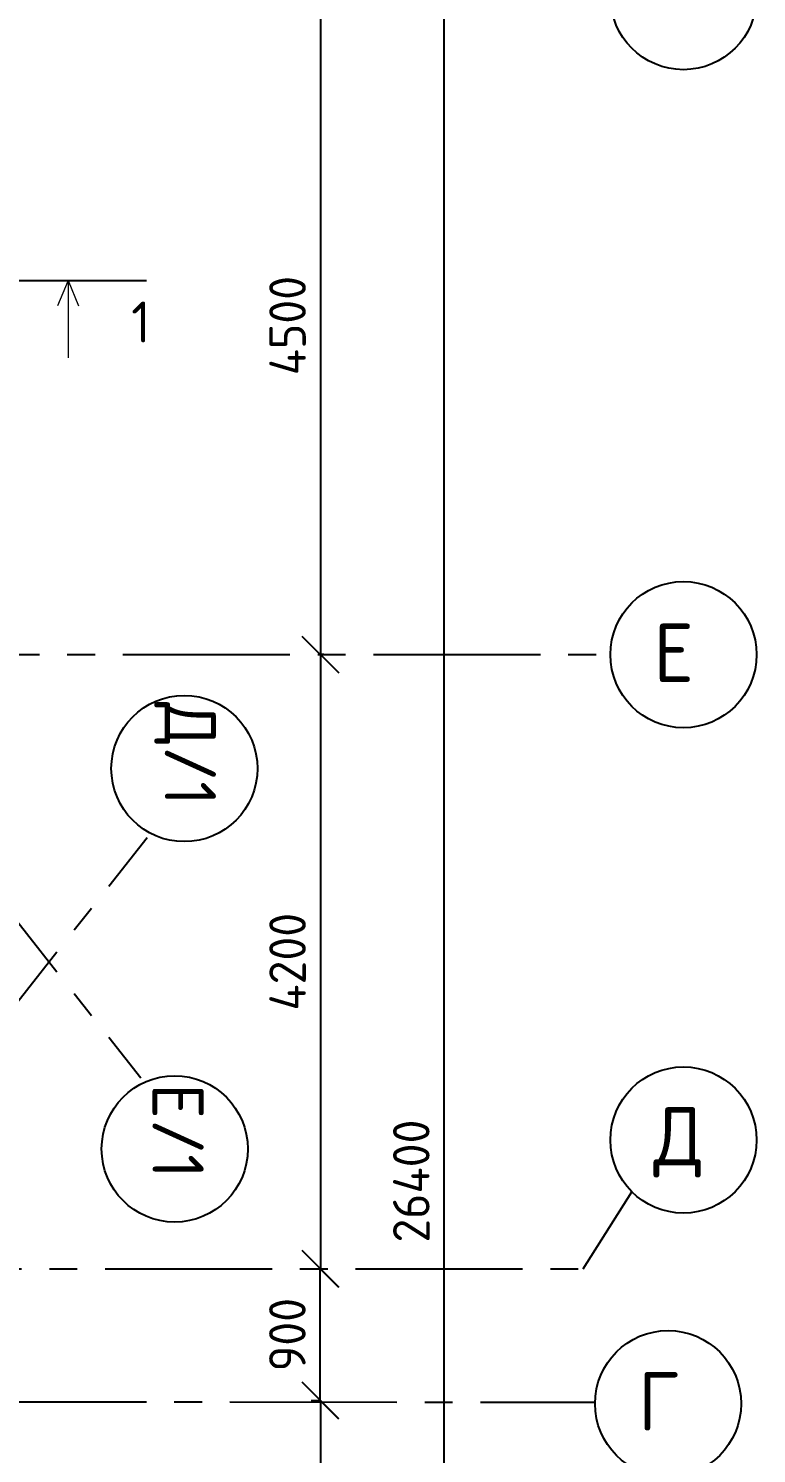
# Model space of a CAD drawing. Header units: millimetres. Extents: x -257254 to 390979, y -202328 to 355504.
# Drawn here: x 385745 to 390728, y -122793 to -113048 of the extents above; entities that cross this region are included whole.
import ezdxf

# ---------------------------------------------------------------- set-up
doc = ezdxf.new("R2010")
doc.units = ezdxf.units.MM
doc.linetypes.add('CENTER2', pattern=[28.575, 19.05, -3.175, 3.175, -3.175])
doc.layers.get('0').update_dxf_attribs({"lineweight": 25})
doc.layers.add('оси', color=1, linetype='CENTER2')
doc.layers.add('разрез', color=40, linetype='Continuous')
doc.layers.add('покрытия', color=6, linetype='Continuous', lineweight=18)
doc.styles.get("Standard").update_dxf_attribs({"font": 'GOST_Common.ttf'})
doc.dimstyles.new('ISO-25', dxfattribs={"dimtxt": 250, "dimasz": 250, "dimexe": 1.25, "dimexo": 0.625, "dimgap": 100, "dimtad": 1, "dimdec": 0, "dimtxsty": 'Standard', "dimblk": 'OBLIQUE', "dimcen": 2.5, "dimadec": 0, "dimazin": 0, "dimtfac": 1, "dimtdec": 0, "dimtmove": 0, "dimatfit": 3, "dimfxl": 1, "dimarcsym": 0})

# ---------------------------------------------------------------- blocks, each defined once
blk = doc.blocks.new('_Oblique')
at = {"color": 0, "linetype": 'ByBlock', "lineweight": -2}
blk.add_line((-0.5, -0.5), (0.5, 0.5), dxfattribs=at)
blk = doc.blocks.new('*D355')
at = {"color": 0, "lineweight": -2, "ltscale": 50, "transparency": 16777216}
for p, q in [((387743.2, -112830.1), (387743.2, -117330.1)), ((387743.8, -112830.1), (387744.5, -112830.1)), ((387765.8, -117330.1), (387742, -117330.1))]:
    blk.add_line(p, q, dxfattribs=at)
at = {"color": 0, "lineweight": -2, "ltscale": 50, "transparency": 16777216, "xscale": 250, "yscale": 250, "zscale": 250}
for p, rotation in [((387743.2, -112830.1), 90), ((387743.2, -117330.1), 270)]:
    blk.add_blockref('_Oblique', p, dxfattribs=dict(at, rotation=rotation))
at = {"color": 0, "ltscale": 50, "transparency": 16777216, "insert": (387518.2, -115080.1), "char_height": 250, "attachment_point": 5, "rotation": 90}
blk.add_mtext('4500', dxfattribs=at)
blk = doc.blocks.new('*D356')
at = {"color": 0, "lineweight": -2, "ltscale": 50, "transparency": 16777216}
for p, q in [((387765.8, -117330.1), (387742, -117330.1)), ((387743.2, -117330.1), (387743.2, -121530.1)), ((387743.8, -121530.1), (387744.5, -121530.1))]:
    blk.add_line(p, q, dxfattribs=at)
at = {"color": 0, "lineweight": -2, "ltscale": 50, "transparency": 16777216, "xscale": 250, "yscale": 250, "zscale": 250}
for p, rotation in [((387743.2, -117330.1), 90), ((387743.2, -121530.1), 270)]:
    blk.add_blockref('_Oblique', p, dxfattribs=dict(at, rotation=rotation))
at = {"color": 0, "ltscale": 50, "transparency": 16777216, "insert": (387518.2, -119430.1), "char_height": 250, "attachment_point": 5, "rotation": 90}
blk.add_mtext('4200', dxfattribs=at)
blk = doc.blocks.new('*D357')
at = {"color": 0, "lineweight": -2, "ltscale": 50, "transparency": 16777216}
for p, q in [((387678.6, -122430.1), (387744.5, -122430.1)), ((387743.2, -122430.1), (387743.2, -125730.1)), ((387743.8, -125730.1), (387744.5, -125730.1))]:
    blk.add_line(p, q, dxfattribs=at)
at = {"color": 0, "lineweight": -2, "ltscale": 50, "transparency": 16777216, "xscale": 250, "yscale": 250, "zscale": 250}
for p, rotation in [((387743.2, -122430.1), 90), ((387743.2, -125730.1), 270)]:
    blk.add_blockref('_Oblique', p, dxfattribs=dict(at, rotation=rotation))
at = {"color": 0, "ltscale": 50, "transparency": 16777216, "insert": (387518.2, -124080.1), "char_height": 250, "attachment_point": 5, "rotation": 90}
blk.add_mtext('3300', dxfattribs=at)
blk = doc.blocks.new('*D366')
at = {"color": 0, "lineweight": -2, "ltscale": 50, "transparency": 16777216}
for p, q in [((387742.6, -121530.1), (387740.7, -121530.1)), ((387742, -122430.1), (387742, -121530.1)), ((387742.6, -122430.1), (387740.7, -122430.1))]:
    blk.add_line(p, q, dxfattribs=at)
at = {"color": 0, "lineweight": -2, "ltscale": 50, "transparency": 16777216, "xscale": 250, "yscale": 250, "zscale": 250}
for p, rotation in [((387742, -121530.1), 90), ((387742, -122430.1), 270)]:
    blk.add_blockref('_Oblique', p, dxfattribs=dict(at, rotation=rotation))
at = {"color": 0, "ltscale": 50, "transparency": 16777216, "insert": (387517, -121980.1), "char_height": 250, "attachment_point": 5, "rotation": 90}
blk.add_mtext('900', dxfattribs=at)
blk = doc.blocks.new('*D374')
at = {"color": 0, "lineweight": -2, "transparency": 16777216}
for p, q in [((388590, -134130.1), (388590, -107730.1)), ((388590.6, -107730.1), (388591.2, -107730.1)), ((388590.6, -134130.1), (388591.2, -134130.1))]:
    blk.add_line(p, q, dxfattribs=at)
at = {"color": 0, "lineweight": -2, "transparency": 16777216, "xscale": 250, "yscale": 250, "zscale": 250}
for p, rotation in [((388590, -107730.1), 90), ((388590, -134130.1), 270)]:
    blk.add_blockref('_Oblique', p, dxfattribs=dict(at, rotation=rotation))
at = {"color": 0, "transparency": 16777216, "insert": (388365, -120930.1), "char_height": 250, "attachment_point": 5, "rotation": 90}
blk.add_mtext('26400', dxfattribs=at)

msp = doc.modelspace()

# ---------------------------------------------------------------- linework, layer by layer
at = {"ltscale": 50}
msp.add_line((389541.71195, -121530.06082), (389875.19826, -121003.65942), dxfattribs=at)
for centre in [(390227.74411, -112830.06082), (390227.74411, -117330.06082), (386811.75372, -118108.72064), (386745.71448, -120710.26729), (390227.74411, -120649.10134), (390122.35058, -122452.0275)]:
    msp.add_circle(centre, 500, dxfattribs=at)
at = {"layer": 'оси', "ltscale": 60}
for p, q in [((384169.41146, -117255.14974), (386512.82014, -120223.4674)), ((353815.86397, -117330.06082), (389727.74411, -117330.06082)), ((384169.41146, -121604.97189), (386557.82324, -118579.6503)), ((377696.32301, -121530.06082), (389541.71195, -121530.06082)), ((373407.07033, -122430.06082), (389622.45385, -122441.86585))]:
    msp.add_line(p, q, dxfattribs=at)
at = {"layer": 'покрытия'}
for q in [(385943.44123, -114945.5313), (386015.69184, -115300.52734), (386087.94244, -114945.5313)]:
    msp.add_line((386015.69184, -114771.96368), q, dxfattribs=at)
at = {"layer": 'разрез'}
msp.add_line((385479.70121, -114771.96368), (386551.68246, -114771.96368), dxfattribs=at)

# ---------------------------------------------------------------- texts
at = {"ltscale": 50}
for s, height, p in [('1', 280, (386448.0406, -115195.46314, 591.99993)), ('Е', 400, (390021.7736, -117516.80881)), ('Д', 400, (390021.7736, -120823.07956)), ('Г', 400, (389916.38007, -122635.49573))]:
    msp.add_text(s, height=height, dxfattribs=at).set_placement(p)
for s, p in [('Д/1', (386677.75894, -117654.78775)), ('Е/1', (386593.63041, -120260.93944))]:
    msp.add_text(s, height=350, rotation=270, dxfattribs=at).set_placement(p)

# ---------------------------------------------------------------- dimensions: what is measured, and where the dimension line sits
dim = msp.add_linear_dim(base=(388589.98266, -107730.06082), p1=(388589.98266, -134130.06082), p2=(388589.98266, -107730.06082), angle=90, dimstyle='ISO-25')
dim.commit()
dim.dimension.update_dxf_attribs({"geometry": '*D374', "text_midpoint": (388364.98266, -120930.06082)})
for base, p1, p2, picture, middle in [((387743.21369, -117330.06082), (387743.21369, -112830.06082), (387766.40189, -117330.06082), '*D355', (387518.21369, -115080.06082)), ((387743.21369, -121530.06082), (387766.40189, -117330.06082), (387743.21369, -121530.06082), '*D356', (387518.21369, -119430.06082)), ((387743.21369, -125730.06082), (387678.00008, -122430.06082), (387743.21369, -125730.06082), '*D357', (387518.21369, -124080.06082))]:
    dim = msp.add_linear_dim(base=base, p1=p1, p2=p2, angle=90, dimstyle='ISO-25', override={"dimtmove": 1}, dxfattribs=at)
    dim.commit()
    dim.dimension.update_dxf_attribs({"geometry": picture, "text_midpoint": middle})
dim = msp.add_linear_dim(base=(387741.96369, -121530.06082), p1=(387743.21369, -122430.06082), p2=(387743.21369, -121530.06082), angle=90, dimstyle='ISO-25', dxfattribs=at)
dim.commit()
dim.dimension.update_dxf_attribs({"geometry": '*D366', "text_midpoint": (387741.96369, -121980.06082), "dimtype": 160})

doc.saveas('drawing.dxf')
